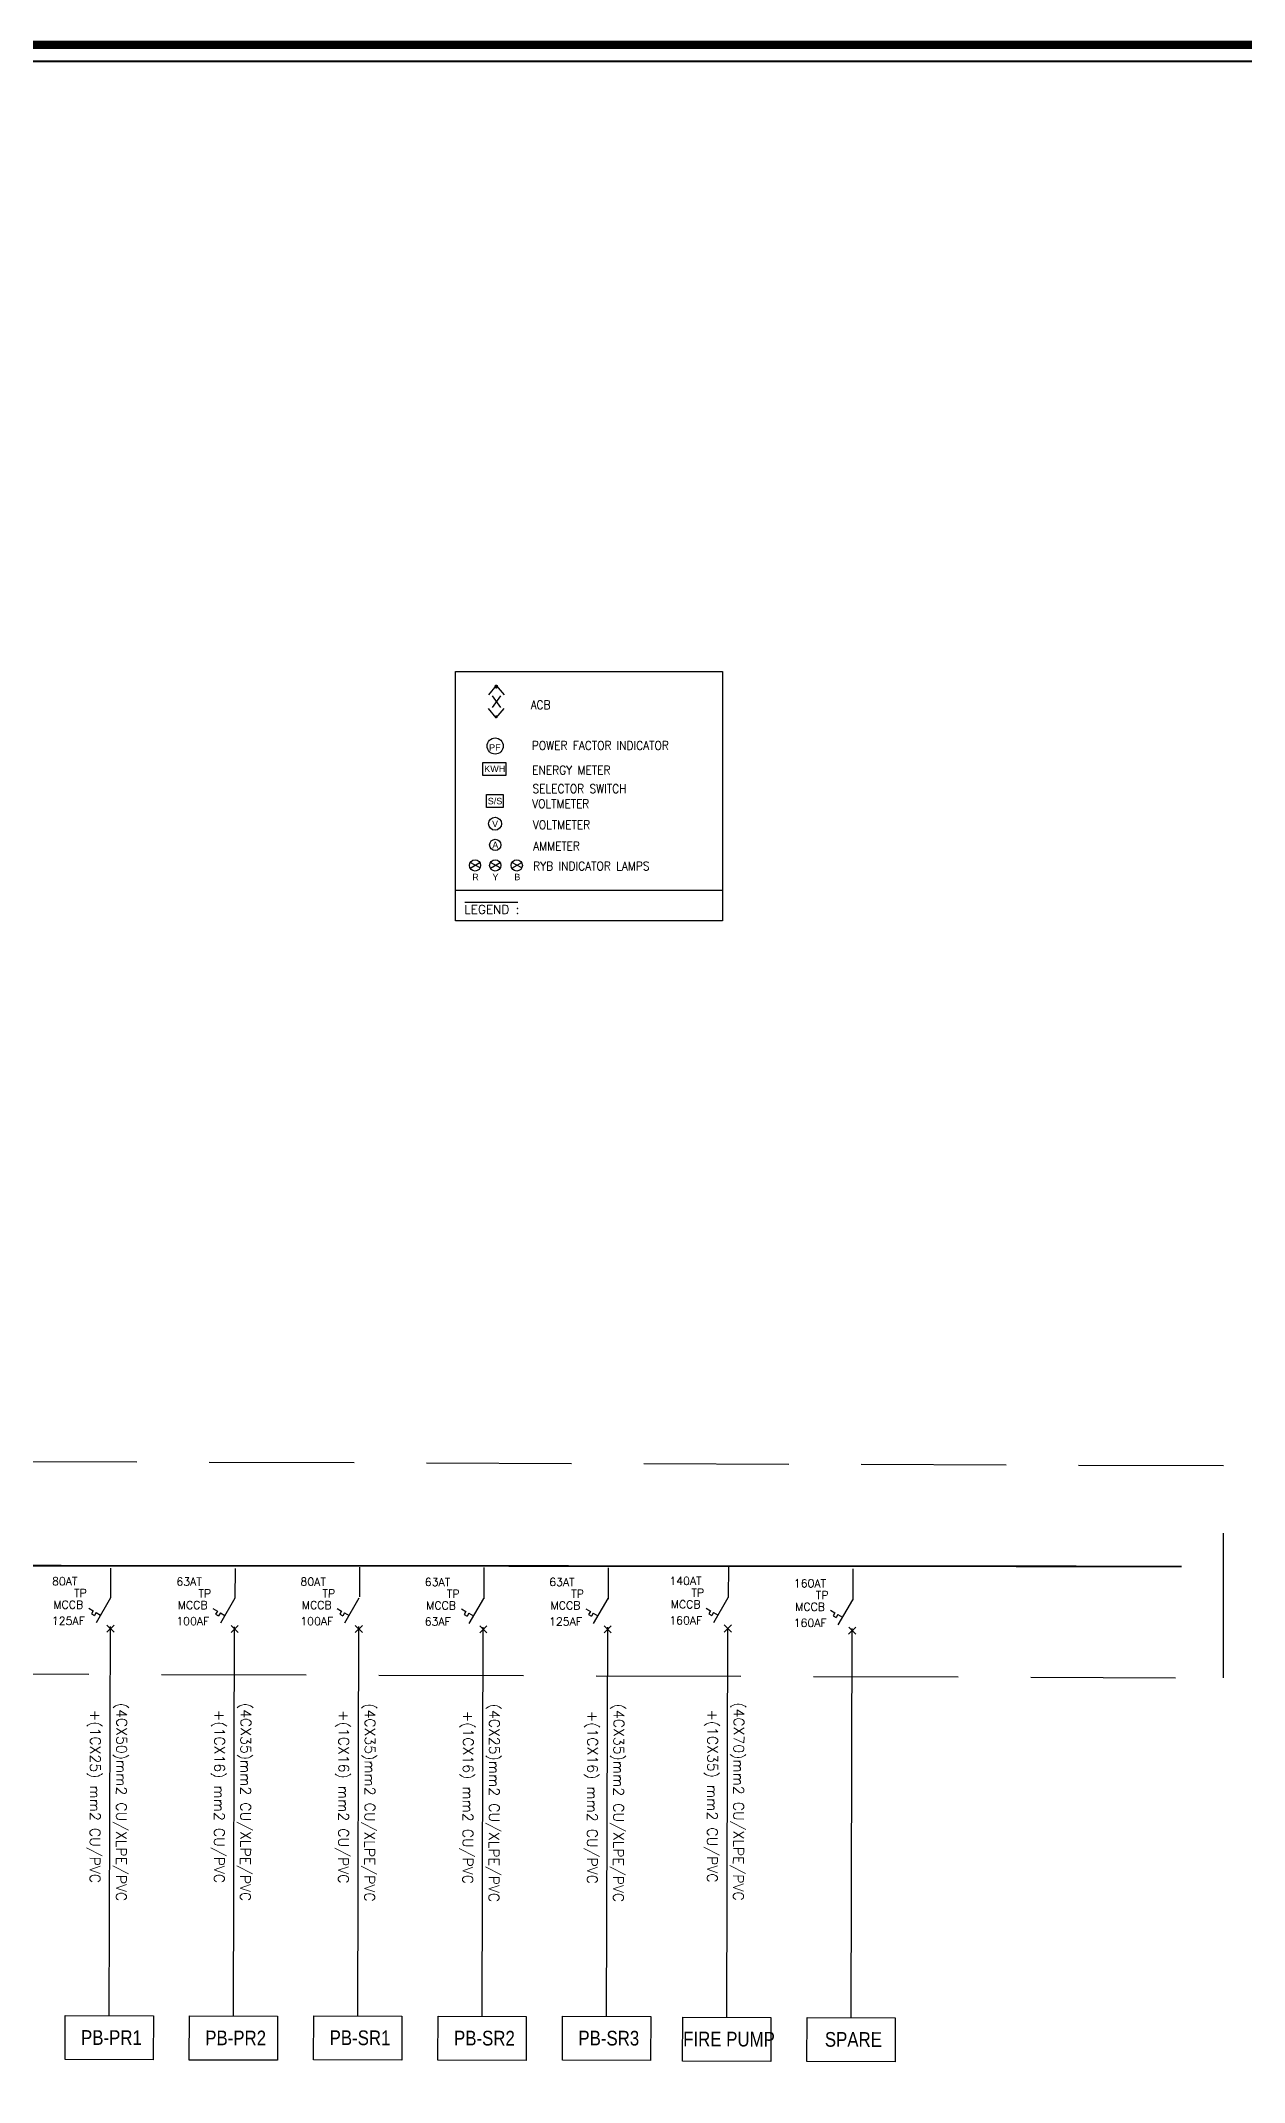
# Model space of a CAD drawing. Header units: inches. Extents: x 1409 to 1782, y 12 to 153.
# Drawn here: x 1513 to 1565.8, y 63 to 152.5 of the extents above; entities that cross this region are included whole.
import ezdxf
from ezdxf.enums import TextEntityAlignment as Align

# ---------------------------------------------------------------- set-up
doc = ezdxf.new("R2010")
doc.units = ezdxf.units.IN
doc.header["$MEASUREMENT"] = 0
doc.linetypes.add('HIDDEN', pattern=[9.524999999999999, 6.35, -3.175])
doc.layers.get('0').update_dxf_attribs({"color": 8, "linetype": 'CONTINUOUS'})
doc.layers.add('32', color=7, linetype='CONTINUOUS', lineweight=25)
doc.layers.add('E-TEXT', color=40, linetype='CONTINUOUS', lineweight=25)
for name, color, linetype in [('BUSBAR', 8, 'CONTINUOUS'), ('COND.LTG', 31, 'CONTINUOUS'), ('CONDUIT', 11, 'CONTINUOUS'), ('E-PW-DIA', 7, 'CONTINUOUS'), ('E610_General', 4, 'CONTINUOUS'), ('e623g', 3, 'CONTINUOUS'), ('HTEXT', 2, 'CONTINUOUS'), ('PANEL', 6, 'CONTINUOUS'), ('TBK$0$AG-FRAM-LN-W', 7, 'CONTINUOUS'), ('Text', 8, 'CONTINUOUS'), ('TEXT_1', 20, 'CONTINUOUS'), ('TIN BUS BAR', 2, 'CONTINUOUS')]:
    doc.layers.add(name, color=color, linetype=linetype)
doc.styles.add('A2-BDR$0$TEXT', font='ROMANS.shx', dxfattribs={"width": 0.8899999856948853, "height": 2.25})
doc.styles.add('EN-SC', font='swissc.ttf')
doc.styles.add('IBA', font='romans.shx', dxfattribs={"width": 0.800000011920929, "height": 200, "bigfont": 'bigfont.shx'})
doc.styles.add('ROMANC', font='simplex.shx', dxfattribs={"oblique": 15, "height": 40})
doc.styles.add('ROMANS', font='ROMANS.shx', dxfattribs={"width": 0.800000011920929})
doc.styles.add('SANS', font='sanss___.ttf')
doc.styles.get("Standard").update_dxf_attribs({"font": 'arial.ttf'})

# ---------------------------------------------------------------- blocks, each defined once
blk = doc.blocks.new('BOX_DIAGRAM')
at = {"color": 0, "true_color": 0x000000}
blk.add_lwpolyline([(-6, 0), (6, 0), (6, -6), (-6, -6)], close=True, dxfattribs=at)
at = {"layer": 'HTEXT', "color": 0, "true_color": 0x000000, "width": 0.800000011920929}
blk.add_attdef('TAG', text='', height=2, dxfattribs=at).set_placement((0, -4), align=Align.CENTER)
at = {"layer": 'Text', "color": 0, "true_color": 0x000000, "width": 0.800000011920929}
blk.add_attdef('LOAD', text='', height=2, dxfattribs=at).set_placement((6, 1), align=Align.RIGHT)
at = {"layer": 'TEXT_1', "color": 0, "true_color": 0x000000, "width": 0.800000011920929}
for tag, p in [('INFO_1', (0, -9)), ('INFO_2', (0, -12)), ('INFO_3', (0, -15)), ('INFO_4', (0, -18))]:
    blk.add_attdef(tag, text='', height=2, dxfattribs=at).set_placement(p, align=Align.CENTER)

msp = doc.modelspace()

# ---------------------------------------------------------------- linework, layer by layer
at = {"layer": '32', "color": 0, "linetype": 'Continuous', "true_color": 0x000001}
for p, q in [((1516.102453797039, 84.22189137835015, 16.95655658456997), (1515.470339407658, 83.1230210913295, 16.95655658456997)), ((1521.546002595479, 84.2062755299781, 22.60874211276018), (1520.913888206097, 83.10740524295746, 22.60874211276018)), ((1526.989592505592, 84.20499085320124, 28.26092764094972), (1526.357478116211, 83.10612056618059, 28.26092764094972)), ((1532.440974460281, 84.18936436785224, 28.26092764094972), (1531.8088600709, 83.09049408083159, 28.26092764094972)), ((1537.892401344237, 84.18941169440585, 28.26092764094972), (1537.260286954856, 83.0905414073852, 28.26092764094972)), ((1543.161488851364, 84.22447505934295, 529411.925453745), (1542.529374461982, 83.1256047723223, 529411.925453745)), ((1548.612646838033, 84.13071614724889, 529411.925453745), (1547.980532448652, 83.03184586022824, 529411.925453745)), ((1515.143135685039, 83.76753735262399, 16.95655658456997), (1515.339794349696, 83.65441137838137, 16.95655658456997)), ((1515.339794349696, 83.65441137838137, 16.95655658456997), (1515.264377033562, 83.52330560197082, 16.95655658456997)), ((1515.264377033562, 83.52330560197082, 16.95655658456997), (1515.395482809891, 83.44788828591776, 16.95655658456997)), ((1515.470900126066, 83.5789940623283, 16.95655658456997), (1515.395482809891, 83.44788828591776, 16.95655658456997)), ((1515.470900126066, 83.5789940623283, 16.95655658456997), (1515.667558790682, 83.46586808824871, 16.95655658456997)), ((1520.586684483479, 83.75192150425194, 22.60874211276018), (1520.783343148136, 83.63879553000932, 22.60874211276018)), ((1520.783343148136, 83.63879553000932, 22.60874211276018), (1520.707925832001, 83.50768975359877, 22.60874211276018)), ((1520.707925832001, 83.50768975359877, 22.60874211276018), (1520.839031608331, 83.4322724375457, 22.60874211276018)), ((1520.914448924505, 83.56337821395626, 22.60874211276018), (1520.839031608331, 83.4322724375457, 22.60874211276018)), ((1520.914448924505, 83.56337821395626, 22.60874211276018), (1521.111107589121, 83.45025223987666, 22.60874211276018)), ((1526.030274393592, 83.75063682747508, 28.26092764094972), (1526.226933058249, 83.63751085323246, 28.26092764094972)), ((1526.226933058249, 83.63751085323246, 28.26092764094972), (1526.151515742114, 83.5064050768219, 28.26092764094972)), ((1526.151515742114, 83.5064050768219, 28.26092764094972), (1526.282621518444, 83.43098776076884, 28.26092764094972)), ((1526.358038834619, 83.5620935371794, 28.26092764094972), (1526.282621518444, 83.43098776076884, 28.26092764094972)), ((1526.358038834619, 83.5620935371794, 28.26092764094972), (1526.554697499234, 83.4489675630998, 28.26092764094972)), ((1531.481656348282, 83.73501034212607, 28.26092764094972), (1531.678315012938, 83.62188436788345, 28.26092764094972)), ((1531.678315012938, 83.62188436788345, 28.26092764094972), (1531.602897696804, 83.4907785914729, 28.26092764094972)), ((1531.602897696804, 83.4907785914729, 28.26092764094972), (1531.734003473133, 83.41536127541984, 28.26092764094972)), ((1531.809420789308, 83.54646705183039, 28.26092764094972), (1531.734003473133, 83.41536127541984, 28.26092764094972)), ((1531.809420789308, 83.54646705183039, 28.26092764094972), (1532.006079453924, 83.4333410777508, 28.26092764094972)), ((1536.933083232237, 83.73505766867969, 28.26092764094972), (1537.129741896894, 83.62193169443707, 28.26092764094972)), ((1537.129741896894, 83.62193169443707, 28.26092764094972), (1537.05432458076, 83.49082591802652, 28.26092764094972)), ((1537.05432458076, 83.49082591802652, 28.26092764094972), (1537.185430357089, 83.41540860197345, 28.26092764094972)), ((1537.260847673264, 83.546514378384, 28.26092764094972), (1537.185430357089, 83.41540860197345, 28.26092764094972)), ((1537.260847673264, 83.546514378384, 28.26092764094972), (1537.45750633788, 83.43338840430441, 28.26092764094972)), ((1542.202170739364, 83.77012103361679, 529411.925453745), (1542.39882940402, 83.65699505937417, 529411.925453745)), ((1542.39882940402, 83.65699505937417, 529411.925453745), (1542.323412087886, 83.52588928296362, 529411.925453745)), ((1542.323412087886, 83.52588928296362, 529411.925453745), (1542.454517864215, 83.45047196691056, 529411.925453745)), ((1542.52993518039, 83.5815777433211, 529411.925453745), (1542.454517864215, 83.45047196691056, 529411.925453745)), ((1542.52993518039, 83.5815777433211, 529411.925453745), (1542.726593845006, 83.46845176924151, 529411.925453745)), ((1547.653328726033, 83.67636212152273, 529411.925453745), (1547.84998739069, 83.56323614728011, 529411.925453745)), ((1547.84998739069, 83.56323614728011, 529411.925453745), (1547.774570074555, 83.43213037086956, 529411.925453745)), ((1547.774570074555, 83.43213037086956, 529411.925453745), (1547.905675850885, 83.3567130548165, 529411.925453745)), ((1547.981093167059, 83.48781883122705, 529411.925453745), (1547.905675850885, 83.3567130548165, 529411.925453745)), ((1547.981093167059, 83.48781883122705, 529411.925453745), (1548.177751831675, 83.37469285714745, 529411.925453745)), ((1516.256271163877, 83.0286106605498, 16.95655658456997), (1515.940890574801, 82.7150343529364, 16.95655658456997)), ((1515.941792715675, 83.0295128013423, 16.95655658456997), (1516.255369023003, 82.71413221198098, 16.95655658456997)), ((1521.699819962317, 83.01299481217775, 22.60874211276018), (1521.384439373241, 82.69941850456435, 22.60874211276018)), ((1521.385341514115, 83.01389695297026, 22.60874211276018), (1521.698917821443, 82.69851636360893, 22.60874211276018)), ((1527.14340987243, 83.01171013540089, 28.26092764094972), (1526.828029283354, 82.69813382778749, 28.26092764094972)), ((1526.828931424228, 83.0126122761934, 28.26092764094972), (1527.142507731556, 82.69723168683207, 28.26092764094972)), ((1532.594791827119, 82.99608365005189, 28.26092764094972), (1532.279411238043, 82.68250734243848, 28.26092764094972)), ((1532.280313378917, 82.99698579084439, 28.26092764094972), (1532.593889686246, 82.68160520148307, 28.26092764094972)), ((1538.046218711075, 82.9961309766055, 28.26092764094972), (1537.730838121999, 82.6825546689921, 28.26092764094972)), ((1537.731740262873, 82.997033117398, 28.26092764094972), (1538.045316570201, 82.68165252803668, 28.26092764094972)), ((1543.315306218201, 83.0311943415426, 529411.925453745), (1542.999925629125, 82.7176180339292, 529411.925453745)), ((1543.000827769999, 83.0320964823351, 529411.925453745), (1543.314404077328, 82.71671589297378, 529411.925453745)), ((1548.766464204871, 82.93743542944854, 529411.925453745), (1548.451083615795, 82.62385912183514, 529411.925453745)), ((1548.451985756669, 82.93833757024105, 529411.925453745), (1548.765562063997, 82.62295698087972, 529411.925453745))]:
    msp.add_line(p, q, dxfattribs=at)
at = {"layer": 'BUSBAR', "color": 0, "true_color": 0x000006, "const_width": 0.07480324514451182}
msp.add_lwpolyline([(1563.052281294004, 85.59854607586657), (1435.266206788599, 85.68250818394277)], dxfattribs=at)
at = {"layer": 'COND.LTG', "color": 0, "true_color": 0x000000, "extrusion": (-9.878645492666199e-06, 0.01103886713113583, 0.9999390698011922)}
msp.add_line((1531.21908576686, 115.2469697947766, -529389.3168014959), (1542.927385672999, 115.246971074018, -529389.3166858407), dxfattribs=at)
for points, elevation in [([(1525.989133635366, 5968.687894366557), (1537.697433541505, 5968.68789564637), (1537.697417694126, 5957.760642909456), (1525.989117787334, 5957.760641629158)], -529355.8039355598), ([(1527.349014271684, 5963.293805754661), (1528.08174573498, 5963.293805834849), (1528.081745796835, 5962.72922548876), (1527.349014333541, 5962.729225408731)], -529355.8039355603)]:
    msp.add_lwpolyline(points, close=True, dxfattribs=dict(at, elevation=elevation))
for points, elevation in [([(1527.193523016698, 5964.11939589465), (1527.193522953146, 5964.701016682448), (1528.193462930188, 5964.701016791661), (1528.193462993821, 5964.119396003854), (1527.193523016698, 5964.11939589465)], -529355.8039355598), ([(1526.631449014756, 5960.05900724372), (1527.062211921661, 5960.304811301875)], -529355.8039355603), ([(1527.065591482895, 5960.071663286866), (1526.632070555781, 5960.312169304617)], -529355.8039355603), ([(1527.519564958387, 5960.059148538181), (1527.949832976914, 5960.304670201052)], -529355.8039355599), ([(1527.953210758443, 5960.07180164666), (1527.520188279239, 5960.312031137961)], -529355.8039355598), ([(1528.460754221702, 5960.05900744371), (1528.891517128157, 5960.304811501868)], -529355.80393556), ([(1528.894896689597, 5960.071663486526), (1528.461375763012, 5960.312169503793)], -529355.8039355598)]:
    msp.add_lwpolyline(points, dxfattribs=dict(at, elevation=elevation))
for centre, radius in [((1527.72914991104, 5965.418424828486, -529355.8039355602), 0.3538882048103261), ((1527.72511240768, 5962.010136807863, -529355.8039355597), 0.2831105638482609), ((1527.734844773261, 5961.080824799418, -529355.8039355604), 0.2477217433672283), ((1526.845029918699, 5960.185064671853, -529355.8039355596), 0.2480066081875295), ((1527.73289841824, 5960.185064768832, -529355.8039355599), 0.2477217433672283), ((1528.674335125236, 5960.185064871514, -529355.8039355602), 0.2480066081875295)]:
    msp.add_circle(centre, radius, dxfattribs=at)
at = {"layer": 'CONDUIT', "color": 0, "linetype": 'Continuous', "true_color": 0x000000}
for p, q in [((1516.106195129544, 85.52608731910082, 16.95655658456997), (1516.102453797039, 84.22189137835015, 16.95655658456997)), ((1521.557577084233, 85.51046083375182, 16.95655658456997), (1521.553835751729, 84.20626489300115, 16.95655658456997)), ((1527.009183006943, 85.57296677514786, 16.95655658456997), (1527.005441674438, 84.26877083439719, 16.95655658456997)), ((1532.460416551498, 85.55440175258815, 5.652185528190216), (1532.456599661107, 84.17501192230313, 16.95655658456997)), ((1537.911799547241, 85.53895764232489, -529383.664526104), (1537.90798265685, 84.15956781203987, -529372.3601550476)), ((1543.180990911284, 85.61160254886008), (1543.177174020893, 84.23221271857506, 11.30437105637975)), ((1548.632076467712, 85.49135492222389, 529389.3167116322), (1548.628259577321, 84.11196509193887, 529400.6210826886))]:
    msp.add_line(p, q, dxfattribs=at)
at = {"layer": 'CONDUIT', "color": 0, "true_color": 0x000000}
for points, elevation in [([(1516.044867205896, 65.90095592543456), (1516.093212811581, 82.96574036683386)], -529366.7079695194), ([(1521.488416004336, 65.88534007706251), (1521.536761610021, 82.9501245184618)], -529361.0557839912), ([(1526.939863444128, 65.89255298925069), (1526.988209049773, 82.95733743048707)], -529361.0557839912), ([(1532.391245398818, 65.87692650390169), (1532.439591004462, 82.94171094513807)], -529361.0557839912), ([(1537.842672282773, 65.8769738304553), (1537.891017888418, 82.94175827169168)], -529361.0557839912), ([(1543.11153582188, 65.83390476864736), (1543.159881427524, 82.89868920988373)], 22.6087421127595), ([(1548.562917776569, 65.81827828329835), (1548.611263382214, 82.88306272453472)], 22.6087421127595)]:
    msp.add_lwpolyline(points, dxfattribs=dict(at, elevation=elevation))
at = {"layer": 'E-PW-DIA', "color": 0, "linetype": 'HIDDEN', "true_color": 0x000008}
msp.add_lwpolyline([(1423.08202451364, 81.17861476842926), (1564.873704099122, 80.7125961514047), (1564.873704099122, 90.00802668704988), (1423.108676010523, 90.47613024054714)], close=True, dxfattribs=at)
at = {"layer": 'e623g', "color": 0, "linetype": 'Continuous', "true_color": 0x000000, "extrusion": (-9.878645492666199e-06, 0.01103886713113583, 0.9999390698011922)}
for p, q in [((1533.00589476345, 124.2212211845827, -529389.4158554486), (1532.662772165223, 123.8151792565745, -529389.4113763224)), ((1533.186956825336, 123.7637845829514, -529389.4108037703), (1532.824832701726, 123.2579869409244, -529389.4052235746)), ((1532.824832701481, 123.763784542858, -529389.4108073474), (1533.186956825581, 123.2579869805289, -529389.4052199975)), ((1533.00589476345, 124.2212211845827, -529389.4158554486), (1533.349017361391, 123.81517933122, -529389.4113695436)), ((1533.005894763612, 122.800550339293, -529389.4001718963), (1532.662772165468, 123.2065921921668, -529389.4046578013)), ((1533.005894763612, 122.800550339293, -529389.4001718963), (1533.349017361594, 123.2065922669753, -529389.4046510225))]:
    msp.add_line(p, q, dxfattribs=at)
at = {"layer": 'e623g', "color": 0, "linetype": 'Continuous', "true_color": 0x000000, "extrusion": (-9.878645492666199e-06, 0.01103886713113583, 0.9999390698011922), "elevation": -529355.8039355602}
msp.add_lwpolyline([(1526.397795283624, 5958.57373560523), (1528.715375084009, 5958.573735857864)], dxfattribs=at)
at = {"layer": 'TBK$0$AG-FRAM-LN-W', "color": 0, "true_color": 0x000007, "const_width": 0.3620586402929706}
msp.add_lwpolyline([(1603.961684108978, 152.3035948883269), (1409.640458979779, 152.3035948883269), (1409.640458979779, 11.81380349106939), (1603.961684108978, 11.81380349106939)], close=True, dxfattribs=at)
at = {"layer": 'TBK$0$AG-FRAM-LN-W', "color": 0, "true_color": 0x000007, "const_width": 0.09051466007324266}
msp.add_lwpolyline([(1410.364576259814, 151.5814419399176), (1410.364576259814, 12.46224852370619), (1603.237566828327, 12.46028419161848), (1603.237566828327, 151.5794776078301), (1410.364576259814, 151.5814419399176)], dxfattribs=at)
at = {"layer": 'TIN BUS BAR', "color": 0, "true_color": 0x000000, "extrusion": (-9.878645492666199e-06, 0.01103886713113583, 0.9999390698011922)}
for points, const_width, elevation in [([(1527.819327752443, 5968.025378716544, -1), (1527.732523576562, 5968.025378707089, -1)], 0.08453929197695553, -529355.8039355603), ([(1527.80847737558, 5966.70034692216, 1), (1527.743374243445, 5966.700346914824, 1)], 0.06340446898271664, -529355.8039355596)]:
    msp.add_lwpolyline(points, format="xyb", close=True, dxfattribs=dict(at, const_width=const_width, elevation=elevation))

# ---------------------------------------------------------------- block references
at = {"layer": 'PANEL', "color": 0, "true_color": 0x000003}
ref = msp.add_blockref('BOX_DIAGRAM', (1516.039326523748, 63.96805970037325, -529366.7079695194), dxfattribs=dict(at, xscale=0.3221506944211891, yscale=0.3221506944211891, zscale=0.3221506944211891, rotation=179.8357610576027))
ref.add_attrib('TAG', 'PB-PR1', dxfattribs={"layer": 'HTEXT', "color": 0, "true_color": 0x000003, "height": 0.6443013888423773, "rotation": 359.8357543945312, "style": 'EN-SC'}).set_placement((1516.139932894919, 64.62002455194123, -529366.7079695194), align=Align.CENTER)
at = {"layer": 'PANEL', "color": 0, "true_color": 0x000000}
ref = msp.add_blockref('BOX_DIAGRAM', (1521.482875322187, 63.9524438520012, -529361.0557839912), dxfattribs=dict(at, xscale=0.3221506944211891, yscale=0.3221506944211891, zscale=0.3221506944211891, rotation=179.8357610576027))
ref.add_attrib('TAG', 'PB-PR2', dxfattribs={"layer": 'HTEXT', "color": 0, "true_color": 0x000003, "height": 0.6443013888423773, "rotation": 359.8357543945312, "style": 'EN-SC'}).set_placement((1521.583481693358, 64.60440870356918, -529361.0557839912), align=Align.CENTER)
ref = msp.add_blockref('BOX_DIAGRAM', (1526.93432276198, 63.9596567643524, -529361.0557839912), dxfattribs=dict(at, xscale=0.3221506944211891, yscale=0.3221506944211891, zscale=0.3221506944211891, rotation=179.8357610576027))
ref.add_attrib('TAG', 'PB-SR1', dxfattribs={"layer": 'HTEXT', "color": 0, "true_color": 0x000003, "height": 0.6443013888423773, "rotation": 359.8357543945312, "style": 'EN-SC'}).set_placement((1527.034929133192, 64.61162161575747, -529361.0557839912), align=Align.CENTER)
ref = msp.add_blockref('BOX_DIAGRAM', (1532.385704716669, 63.9440302790034, -529361.0557839912), dxfattribs=dict(at, xscale=0.3221506944211891, yscale=0.3221506944211891, zscale=0.3221506944211891, rotation=179.8357610576027))
ref.add_attrib('TAG', 'PB-SR2', dxfattribs={"layer": 'HTEXT', "color": 0, "true_color": 0x000003, "height": 0.6443013888423773, "rotation": 359.8357543945312, "style": 'EN-SC'}).set_placement((1532.486311087881, 64.59599513040847, -529361.0557839912), align=Align.CENTER)
ref = msp.add_blockref('BOX_DIAGRAM', (1537.837131600625, 63.94407760555701, -529361.0557839912), dxfattribs=dict(at, xscale=0.3221506944211891, yscale=0.3221506944211891, zscale=0.3221506944211891, rotation=179.8357610576027))
ref.add_attrib('TAG', 'PB-SR3', dxfattribs={"layer": 'HTEXT', "color": 0, "true_color": 0x000003, "height": 0.6443013888423773, "rotation": 359.8357543945312, "style": 'EN-SC'}).set_placement((1537.937737971837, 64.59604245696208, -529361.0557839912), align=Align.CENTER)
ref = msp.add_blockref('BOX_DIAGRAM', (1543.105995139731, 63.90100854374907, 22.6087421127595), dxfattribs=dict(at, xscale=0.3221506944211891, yscale=0.3221506944211891, zscale=0.3221506944211891, rotation=179.8357610576027))
ref.add_attrib('TAG', 'FIRE PUMP', dxfattribs={"layer": 'HTEXT', "color": 0, "true_color": 0x000000, "height": 0.6443013888423773, "rotation": 359.8357543945312, "style": 'EN-SC'}).set_placement((1543.206601510943, 64.55297339515414, 22.6087421127595), align=Align.CENTER)
ref = msp.add_blockref('BOX_DIAGRAM', (1548.557377094421, 63.88538205840007, 22.6087421127595), dxfattribs=dict(at, xscale=0.3221506944211891, yscale=0.3221506944211891, zscale=0.3221506944211891, rotation=179.8357610576027))
ref.add_attrib('TAG', 'SPARE', dxfattribs={"layer": 'HTEXT', "color": 0, "true_color": 0x000000, "height": 0.6443013888423773, "rotation": 359.8357543945312, "style": 'EN-SC'}).set_placement((1548.657983465633, 64.53734690980514, 22.6087421127595), align=Align.CENTER)

# ---------------------------------------------------------------- texts
at = {"layer": 'E-TEXT', "color": 0, "true_color": 0x000000}
for s, height, rotation, style, p in [('80AT', 0.350898757062412, 359.8358764648438, 'IBA', (1513.536637127427, 84.77328832371619, 229533.4121830447)), ('63AT', 0.350898757062412, 359.8358764648438, 'IBA', (1518.988019082117, 84.75766183836718, 229533.4121830447)), ('80AT', 0.350898757062412, 359.8358764648438, 'IBA', (1524.42377583598, 84.75638779856727, 229544.7165541011)), ('63AT', 0.350898757062412, 359.8358764648438, 'IBA', (1529.875157790669, 84.74076131321827, 229544.7165541011)), ('63AT', 0.350898757062412, 359.8358764648438, 'IBA', (1535.326584674625, 84.74080863977188, 229544.7165541011)), ('140AT', 0.350898757062412, 359.8358764648438, 'IBA', (1540.594534267755, 84.79018292166452, 758939.6854512615)), ('160AT', 0.350898757062412, 359.8358764648438, 'IBA', (1546.046830168421, 84.68211309261493, 758928.3810802051)), ('TP', 0.350898757062412, 359.8358764648438, 'IBA', (1514.502117095915, 84.25301935284857, 229533.4121092877)), ('TP', 0.350898757062412, 359.8358764648438, 'IBA', (1519.953499050605, 84.23739286749957, 229533.4121092877)), ('TP', 0.350898757062412, 359.8358764648438, 'IBA', (1525.389255804468, 84.23611882769966, 229544.7164803441)), ('TP', 0.350898757062412, 359.8358764648438, 'IBA', (1530.840637759158, 84.22049234235065, 229544.7164803441)), ('TP', 0.350898757062412, 359.8358764648438, 'IBA', (1536.292064643113, 84.22053966890427, 229544.7164803441)), ('TP', 0.350898757062412, 359.8358764648438, 'IBA', (1541.560014236243, 84.26991395079702, 758939.6853775044)), ('TP', 0.350898757062412, 359.8358764648438, 'IBA', (1547.012310136909, 84.16184412174742, 758928.3810064481)), ('125AF', 0.350898757062412, 359.8358764648438, 'IBA', (1513.530540097015, 83.04083587120748, 229533.4121830447)), ('MCCB', 0.350898757062412, 359.8358764648438, 'IBA', (1513.594226746644, 83.74631998188327, 229533.4121092877)), ('100AF', 0.350898757062412, 359.8358764648438, 'IBA', (1518.981922051704, 83.02520938585847, 229533.4121830447)), ('MCCB', 0.350898757062412, 359.8358764648438, 'IBA', (1519.045608701333, 83.73069349653427, 229533.4121092877)), ('100AF', 0.350898757062412, 359.8358764648438, 'IBA', (1524.417678805567, 83.02393534605856, 229544.7165541011)), ('MCCB', 0.350898757062412, 359.8358764648438, 'IBA', (1524.481365455197, 83.72941945673436, 229544.7164803441)), ('63AF', 0.350898757062412, 359.8358764648438, 'IBA', (1529.869060760257, 83.00830886070956, 229544.7165541011)), ('MCCB', 0.350898757062412, 359.8358764648438, 'IBA', (1529.932747409886, 83.71379297138536, 229544.7164803441)), ('125AF', 0.350898757062412, 359.8358764648438, 'IBA', (1535.320487644213, 83.00835618726317, 229544.7165541011)), ('MCCB', 0.350898757062412, 359.8358764648438, 'IBA', (1535.384174293842, 83.71384029793897, 229544.7164803441)), ('160AF', 0.350898757062412, 359.8358764648438, 'IBA', (1540.588437237343, 83.05773046915581, 758939.6854512615)), ('MCCB', 0.350898757062412, 359.8358764648438, 'IBA', (1540.652123886972, 83.76321457983161, 758939.6853775044)), ('160AF', 0.350898757062412, 359.8358764648438, 'IBA', (1546.040733138008, 82.94966064010622, 758928.3810802051)), ('MCCB', 0.350898757062412, 359.8358764648438, 'IBA', (1546.104419787638, 83.65514475078201, 758928.3810064481)), ('+(1CX25) mm2 CU/PVC', 0.4520849213526303, 269.8358764648438, 'ROMANS', (1515.215917076658, 79.31100463652932, -529378.0123405758)), ('(4CX50)mm2 CU/XLPE/PVC', 0.4520849213526303, 269.8358764648438, 'ROMANS', (1516.366225638461, 79.61774020198469, -793427.9503246908)), ('+(1CX16) mm2 CU/PVC', 0.4520849213526303, 269.8358764648438, 'ROMANS', (1520.658917507839, 79.30972165078484, -529366.7079695194)), ('(4CX35)mm2 CU/XLPE/PVC', 0.4520849213526303, 269.8358764648438, 'ROMANS', (1521.809226069642, 79.6164572162402, -793416.6459536344)), ('+(1CX16) mm2 CU/PVC', 0.4520849213526303, 269.8358764648438, 'ROMANS', (1526.103055785211, 79.2941041113804, -529366.7079695194)), ('(4CX35)mm2 CU/XLPE/PVC', 0.4520849213526303, 269.8358764648438, 'ROMANS', (1527.253364347014, 79.60083967683578, -793416.6459536344)), ('+(1CX16) mm2 CU/PVC', 0.4520849213526303, 269.8358764648438, 'ROMANS', (1531.554419341109, 79.27198331712621, -529366.7079695194)), ('(4CX25)mm2 CU/XLPE/PVC', 0.4520849213526303, 269.8358764648438, 'ROMANS', (1532.704727902912, 79.57871888258158, -793416.6459536344)), ('+(1CX16) mm2 CU/PVC', 0.4520849213526303, 269.8358764648438, 'ROMANS', (1537.005846225065, 79.27203064367983, -529366.7079695194)), ('(4CX35)mm2 CU/XLPE/PVC', 0.4520849213526303, 269.8358764648438, 'ROMANS', (1538.156154786868, 79.5787662091352, -793416.6459536344)), ('+(1CX35) mm2 CU/PVC', 0.4520849213526303, 269.8358764648438, 'ROMANS', (1542.266588506032, 79.33443478530106, 28.26092764094938)), ('(4CX70)mm2 CU/XLPE/PVC', 0.4520849213526303, 269.8358764648438, 'ROMANS', (1543.416897067835, 79.64117035075643, -264021.677056474))]:
    msp.add_text(s, height=height, rotation=rotation, dxfattribs=dict(at, style=style)).set_placement(p)
at = {"layer": 'E610_General', "color": 0, "true_color": 0x000003, "extrusion": (-9.878645492666199e-06, 0.01103886713113583, 0.9999390698011922), "style": 'SANS'}
for s, p in [('PF', (1527.714835056116, 5965.354263556497, -529355.8039355598)), ('S/S', (1527.722566603602, 5963.010695231726, -529355.8039355603)), ('V', (1527.72511240768, 5962.010136807863, -529355.8039355597)), ('A', (1527.734844773261, 5961.080824799418, -529355.8039355604))]:
    msp.add_text(s, height=0.2831105638482609, rotation=6.243600182642695e-06, dxfattribs=at).set_placement(p, align=Align.MIDDLE)
for s, p in [('KWH', (1527.710501903153, 5964.419587517818, -529355.8039355604)), ('R', (1526.869997728219, 5959.675727828284, -529355.8039355599)), ('Y', (1527.739708433307, 5959.67572792298, -529355.8039355605)), ('B', (1528.698590618744, 5959.675728028273, -529355.8039355603))]:
    msp.add_text(s, height=0.2831105638482609, rotation=6.243600182642695e-06, dxfattribs=at).set_placement(p, align=Align.MIDDLE_CENTER)
at = {"layer": 'e623g', "color": 0, "true_color": 0x000000, "extrusion": (-9.878645492666199e-06, 0.01103886713113583, 0.9999390698011922), "style": 'A2-BDR$0$TEXT', "width": 0.8899999856948853}
for s, p in [('ACB', (1529.284696752687, 5967.033996524881, -529355.8039355602)), ('POWER FACTOR INDICATOR', (1529.332440498849, 5965.250672971377, -529355.8039355599)), ('ENERGY METER', (1529.34707905556, 5964.17148635217, -529355.8039355596)), ('VOLTMETER', (1529.345522746418, 5962.697962713414, -529355.8039355603)), ('SELECTOR SWITCH', (1529.365775857091, 5963.358135751379, -529355.8039355603)), ('VOLTMETER', (1529.378698489694, 5961.771416817199, -529355.8039355599)), ('AMMETER', (1529.388430855113, 5960.842104808104, -529355.8039355598)), ('RYB INDICATOR LAMPS', (1529.398163214908, 5959.965854784778, -529355.8039355602))]:
    msp.add_text(s, height=0.382556352291148, rotation=6.243600182642695e-06, dxfattribs=at).set_placement(p)
at = {"layer": 'e623g', "color": 0, "true_color": 0x000000, "extrusion": (-9.878645492666199e-06, 0.01103886713113583, 0.9999390698011922), "style": 'ROMANC'}
msp.add_text('LEGEND :', height=0.3892770252913588, rotation=6.243600182642695e-06, dxfattribs=at).set_placement((1526.369944823633, 5958.058265714665, -529355.8039355604))

doc.saveas('drawing.dxf')
